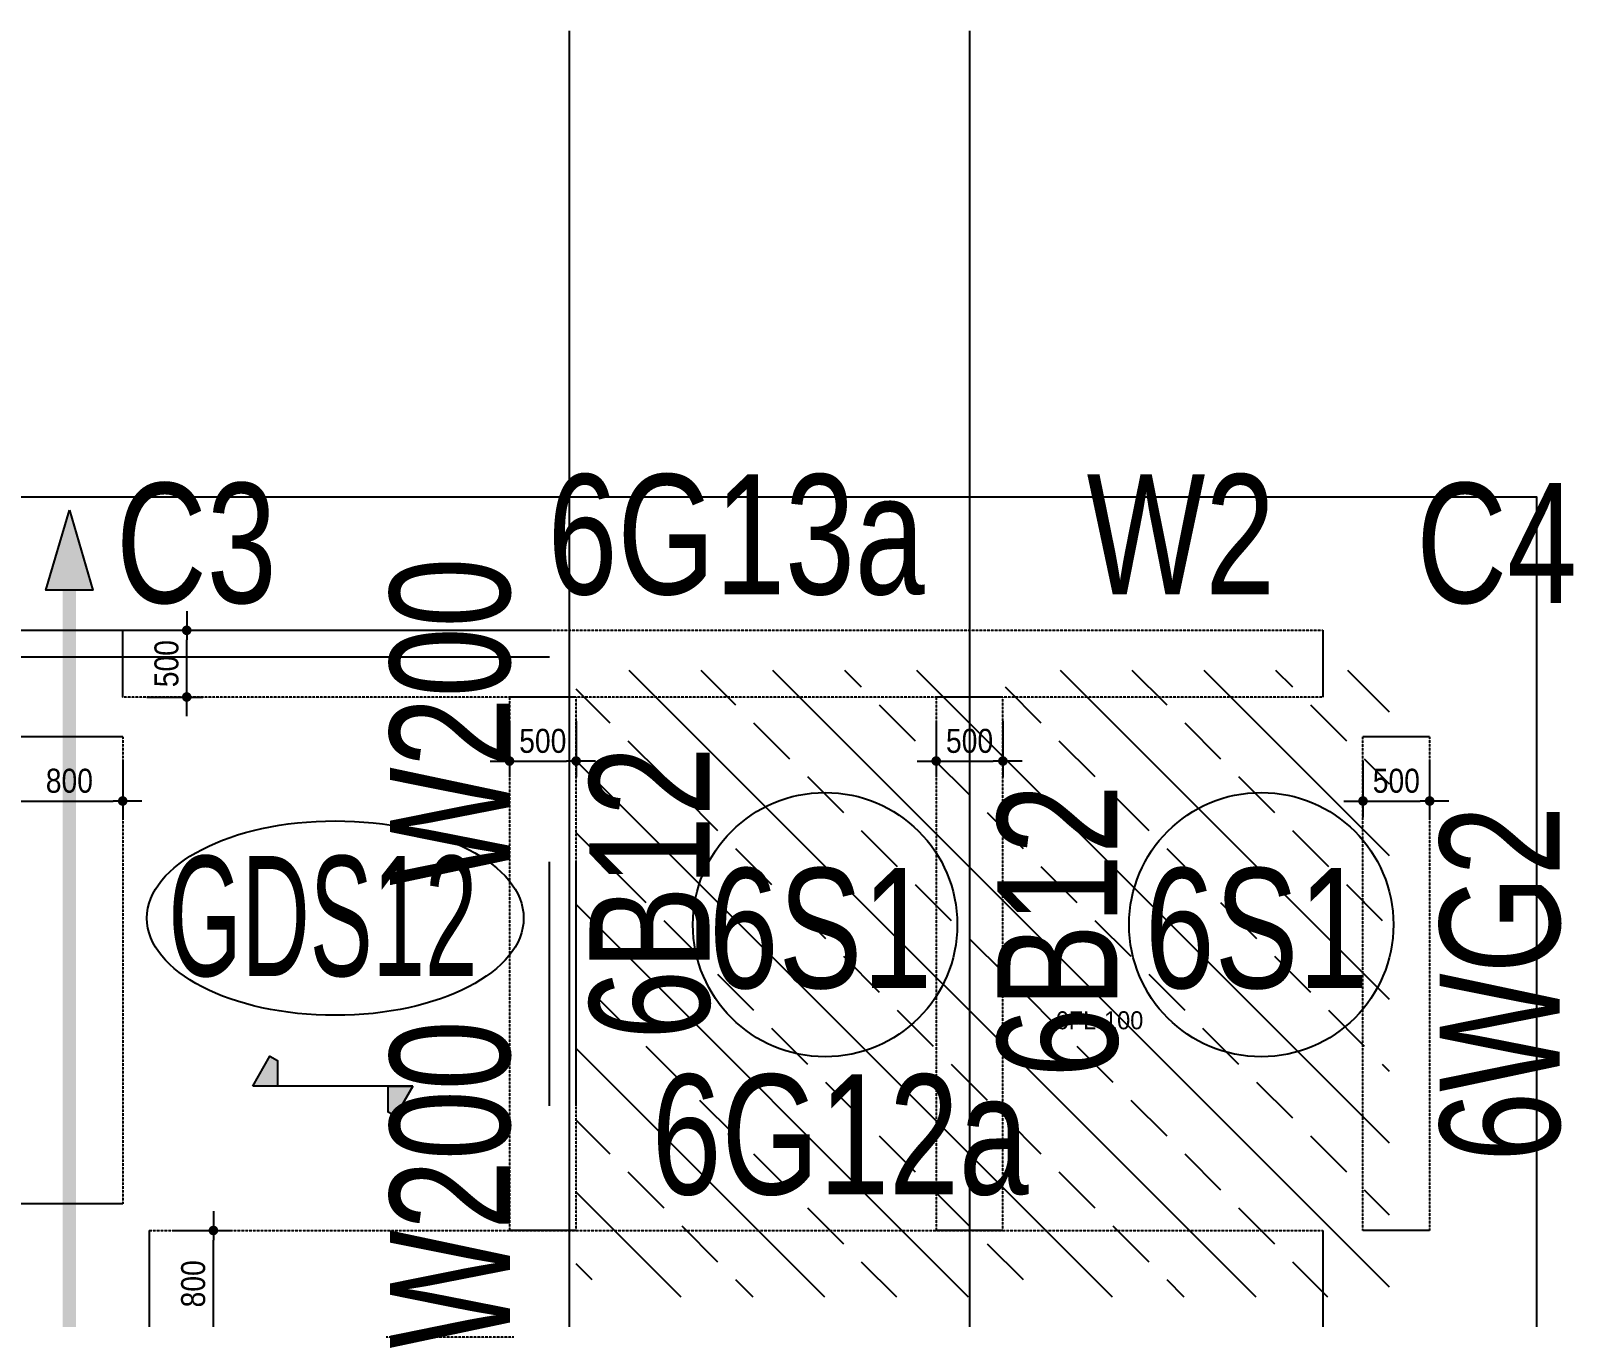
# Model space of a CAD drawing. Header units: millimetres. Extents: x -56296 to 178446, y 64950 to 153500.
# Drawn here: x 166865 to 178430, y 143855 to 153500 of the extents above; entities that cross this region are included whole.
import ezdxf
from ezdxf.enums import TextEntityAlignment as Align

# ---------------------------------------------------------------- set-up
doc = ezdxf.new("R2010")
doc.units = ezdxf.units.MM
doc.linetypes.add('HID', pattern=[2.3, 1.5, -0.8])
doc.linetypes.add('HIDDEN2', pattern=[0.1875, 0.125, -0.0625])
doc.layers.get('Defpoints').update_dxf_attribs({"color": 159})
for name, color, linetype in [('^DECK', 130, 'Continuous'), ('A-CEN', 1, 'Continuous'), ('A-HAT', 251, 'Continuous'), ('BEAM-TEXT', 4, 'Continuous'), ('COLUMN-TEXT', 2, 'Continuous'), ('DECK-PL', 4, 'Continuous'), ('DECK-SLAB', 4, 'Continuous'), ('GIRDER-TEXT', 7, 'Continuous'), ('PT', 251, 'Continuous'), ('TXT-SLAB', 6, 'Continuous'), ('WALL-TEXT', 6, 'Continuous'), ('레벨', 40, 'Continuous'), ('보(beam)', 4, 'HID'), ('보(girder)', 7, 'HID'), ('슬래브라인', 7, 'Continuous')]:
    doc.layers.add(name, color=color, linetype=linetype)
doc.layers.add('NOPLOT', color=191, linetype='Continuous', plot=False)
doc.styles.add('Gdim', font='', dxfattribs={"width": 0.9})
doc.styles.add('Gtx', font='')
doc.styles.get('Gdim').set_extended_font_data('Dotum')
doc.styles.get('Gtx').set_extended_font_data('Dotum')
doc.dimstyles.new('Gdim200', dxfattribs={"dimscale": 200, "dimtxt": 3, "dimasz": 1.2, "dimexe": 2, "dimexo": 3, "dimgap": 1, "dimtad": 1, "dimdsep": 46, "dimlunit": 6, "dimtxsty": 'Gdim', "dimblk1": '_CIDOT', "dimblk2": '_CIDOT', "dimsah": 1, "dimcen": 2.5, "dimdle": 2, "dimclrd": 1, "dimclre": 1, "dimclrt": 3, "dimazin": 2, "dimtfac": 1, "dimtix": 1, "dimtmove": 2, "dimatfit": 3, "dimldrblk": '_CIDOT', "dimfxl": 2, "dimtolj": 1, "dimtzin": 0, "dimarcsym": 0})

# ---------------------------------------------------------------- blocks, each defined once
blk = doc.blocks.new('_CIDOT')
at = {"color": 0, "linetype": 'ByBlock'}
blk.add_line((2, 0), (-1, 0), dxfattribs=at)
at = {"color": 0, "linetype": 'ByBlock', "const_width": 0.5}
blk.add_lwpolyline([(-0.25, 0, 1), (0.25, 0, 1)], format="xyb", close=True, dxfattribs=at)
blk = doc.blocks.new('*D2943')
at = {"layer": 'Defpoints', "color": 155, "lineweight": -2, "transparency": 16777216}
for p, q in [((-1725, 800), (-1305, 800)), ((-1425, 72), (-1425, 728)), ((-1725, 0), (-1305, 0))]:
    blk.add_line(p, q, dxfattribs=at)
at = {"layer": 'Defpoints', "color": 0, "transparency": 16777216}
for p in [(-1905, 800), (-1425, 800), (-1905, 0)]:
    blk.add_point(p, dxfattribs=at)
at = {"layer": 'Defpoints', "color": 155, "lineweight": -2, "transparency": 16777216, "xscale": 71.99999999999994, "yscale": 71.99999999999994, "zscale": 71.99999999999994}
for p, rotation in [((-1425, 800), 90), ((-1425, 0), 270)]:
    blk.add_blockref('_CIDOT', p, dxfattribs=dict(at, rotation=rotation))
at = {"layer": 'Defpoints', "color": 3, "transparency": 16777216, "insert": (-1576, 400), "char_height": 180, "attachment_point": 5, "rotation": 90, "style": 'Gdim'}
blk.add_mtext('\\A1;{\\C155;800}', dxfattribs=at)
blk = doc.blocks.new('*D2947')
at = {"layer": 'Defpoints', "color": 155, "lineweight": -2, "transparency": 16777216}
for p, q in [((-1725, 650), (-1305, 650)), ((-1425, 222), (-1425, 578)), ((-1725, 150), (-1305, 150))]:
    blk.add_line(p, q, dxfattribs=at)
at = {"layer": 'Defpoints', "color": 0, "transparency": 16777216}
for p in [(-1905, 650), (-1425, 650), (-1905, 150)]:
    blk.add_point(p, dxfattribs=at)
at = {"layer": 'Defpoints', "color": 155, "lineweight": -2, "transparency": 16777216, "xscale": 71.99999999999994, "yscale": 71.99999999999994, "zscale": 71.99999999999994}
for p, rotation in [((-1425, 650), 90), ((-1425, 150), 270)]:
    blk.add_blockref('_CIDOT', p, dxfattribs=dict(at, rotation=rotation))
at = {"layer": 'Defpoints', "color": 3, "transparency": 16777216, "insert": (-1576, 400), "char_height": 180, "attachment_point": 5, "rotation": 90, "style": 'Gdim'}
blk.add_mtext('\\A1;{\\C155;500}', dxfattribs=at)
blk = doc.blocks.new('*D2955')
at = {"layer": 'Defpoints', "color": 155, "lineweight": -2, "transparency": 16777216}
for p, q in [((-1825, 800), (-1405, 800)), ((-1525, 72), (-1525, 728)), ((-1825, 0), (-1405, 0))]:
    blk.add_line(p, q, dxfattribs=at)
at = {"layer": 'Defpoints', "color": 0, "transparency": 16777216}
for p in [(-2005, 800), (-1525, 800), (-2005, 0)]:
    blk.add_point(p, dxfattribs=at)
at = {"layer": 'Defpoints', "color": 155, "lineweight": -2, "transparency": 16777216, "xscale": 71.99999999999994, "yscale": 71.99999999999994, "zscale": 71.99999999999994}
for p, rotation in [((-1525, 800), 90), ((-1525, 0), 270)]:
    blk.add_blockref('_CIDOT', p, dxfattribs=dict(at, rotation=rotation))
at = {"layer": 'Defpoints', "color": 3, "transparency": 16777216, "insert": (-1676, 400), "char_height": 180, "attachment_point": 5, "rotation": 90, "style": 'Gdim'}
blk.add_mtext('\\A1;{\\C155;800}', dxfattribs=at)
blk = doc.blocks.new('*D2987')
at = {"layer": 'Defpoints', "color": 155, "lineweight": -2, "transparency": 16777216}
for p, q in [((-1725, 650), (-1305, 650)), ((-1425, 222), (-1425, 578)), ((-1725, 150), (-1305, 150))]:
    blk.add_line(p, q, dxfattribs=at)
at = {"layer": 'Defpoints', "color": 0, "transparency": 16777216}
for p in [(-1905, 650), (-1425, 650), (-1905, 150)]:
    blk.add_point(p, dxfattribs=at)
at = {"layer": 'Defpoints', "color": 155, "lineweight": -2, "transparency": 16777216, "xscale": 71.99999999999994, "yscale": 71.99999999999994, "zscale": 71.99999999999994}
for p, rotation in [((-1425, 650), 90), ((-1425, 150), 270)]:
    blk.add_blockref('_CIDOT', p, dxfattribs=dict(at, rotation=rotation))
at = {"layer": 'Defpoints', "color": 3, "transparency": 16777216, "insert": (-1576, 400), "char_height": 180, "attachment_point": 5, "rotation": 90, "style": 'Gdim'}
blk.add_mtext('\\A1;{\\C155;500}', dxfattribs=at)
blk = doc.blocks.new('*D2975')
at = {"layer": 'Defpoints', "color": 155, "lineweight": -2, "transparency": 16777216}
for p, q in [((-888, 550), (-468, 550)), ((-588, 122), (-588, 478)), ((-888, 50), (-468, 50))]:
    blk.add_line(p, q, dxfattribs=at)
at = {"layer": 'Defpoints', "color": 0, "transparency": 16777216}
for p in [(-1068, 550), (-588, 550), (-1068, 50)]:
    blk.add_point(p, dxfattribs=at)
at = {"layer": 'Defpoints', "color": 155, "lineweight": -2, "transparency": 16777216, "xscale": 71.99999999999994, "yscale": 71.99999999999994, "zscale": 71.99999999999994}
for p, rotation in [((-588, 550), 90), ((-588, 50), 270)]:
    blk.add_blockref('_CIDOT', p, dxfattribs=dict(at, rotation=rotation))
at = {"layer": 'Defpoints', "color": 3, "transparency": 16777216, "insert": (-738, 300), "char_height": 180, "attachment_point": 5, "rotation": 90, "style": 'Gdim'}
blk.add_mtext('\\A1;{\\C155;500}', dxfattribs=at)
blk = doc.blocks.new('A$C58C40D4B')
at = {"layer": 'DECK-PL'}
for points in [[(600, 2), (471, 228), (415, 196), (415, 2)], [(-600, 2), (-471, -223), (-415, -192), (-415, 2)]]:
    blk.add_hatch(color=256, dxfattribs=at).paths.add_polyline_path(points)
blk.add_line((-600, 2), (600, 2), dxfattribs=at)
for points in [[(600, 2), (471, 228), (415, 196), (415, 2), (415, 2), (471, 2), (600, 2)], [(-600, 2), (-471, -223), (-415, -192), (-415, 2), (-415, 2), (-471, 2), (-600, 2)]]:
    blk.add_lwpolyline(points, dxfattribs=at)
blk = doc.blocks.new('*D2957')
at = {"layer": 'Defpoints', "color": 155, "lineweight": -2, "transparency": 16777216}
for p, q in [((-888, 550), (-468, 550)), ((-588, 122), (-588, 478)), ((-888, 50), (-468, 50))]:
    blk.add_line(p, q, dxfattribs=at)
at = {"layer": 'Defpoints', "color": 0, "transparency": 16777216}
for p in [(-1068, 550), (-588, 550), (-1068, 50)]:
    blk.add_point(p, dxfattribs=at)
at = {"layer": 'Defpoints', "color": 155, "lineweight": -2, "transparency": 16777216, "xscale": 71.99999999999994, "yscale": 71.99999999999994, "zscale": 71.99999999999994}
for p, rotation in [((-588, 550), 90), ((-588, 50), 270)]:
    blk.add_blockref('_CIDOT', p, dxfattribs=dict(at, rotation=rotation))
at = {"layer": 'Defpoints', "color": 3, "transparency": 16777216, "insert": (-738, 300), "char_height": 180, "attachment_point": 5, "rotation": 90, "style": 'Gdim'}
blk.add_mtext('\\A1;{\\C155;500}', dxfattribs=at)
blk = doc.blocks.new('*U2944')
at = {"layer": 'Defpoints'}
for p, q in [((-1905.451, 800), (-1905.451, 0)), ((6894.549, 800), (6894.549, 0))]:
    blk.add_line(p, q, dxfattribs=at)
at = {"layer": '보(girder)'}
for p, q in [((-1905.451, 800), (6894.549, 800)), ((6894.549, 0), (-1905.451, 0))]:
    blk.add_line(p, q, dxfattribs=at)
at = {"layer": 'Defpoints'}
dim = blk.add_linear_dim(base=(-1425.451, 800), p1=(-1905.451, 0), p2=(-1905.451, 800), angle=90, text='{\\C155;<>}', dimstyle='Gdim200', override={"dimscale": 60, "dimzin": 8, "dimclrd": 155, "dimclre": 155}, dxfattribs=at)
dim.commit()
dim.dimension.update_dxf_attribs({"geometry": '*D2943', "text_midpoint": (-1575.573, 400)})
blk = doc.blocks.new('*U2948')
at = {"layer": 'Defpoints'}
for p, q in [((-1905.451, 650), (-1905.451, 150)), ((7094.549, 650), (7094.549, 150))]:
    blk.add_line(p, q, dxfattribs=at)
at = {"layer": '보(girder)'}
for p, q in [((-1905.451, 650), (7094.549, 650)), ((7094.549, 150), (-1905.451, 150))]:
    blk.add_line(p, q, dxfattribs=at)
at = {"layer": 'Defpoints'}
dim = blk.add_linear_dim(base=(-1425.451, 650), p1=(-1905.451, 150), p2=(-1905.451, 650), angle=90, text='{\\C155;<>}', dimstyle='Gdim200', override={"dimscale": 60, "dimzin": 8, "dimclrd": 155, "dimclre": 155}, dxfattribs=at)
dim.commit()
dim.dimension.update_dxf_attribs({"geometry": '*D2947', "text_midpoint": (-1575.573, 400)})
blk = doc.blocks.new('*U2956')
at = {"layer": 'Defpoints'}
for p, q in [((-2005.451, 800), (-2005.451, 0)), ((1494.549, 800), (1494.549, 0))]:
    blk.add_line(p, q, dxfattribs=at)
at = {"layer": '보(girder)'}
for p, q in [((-2005.451, 800), (1494.549, 800)), ((1494.549, 0), (-2005.451, 0))]:
    blk.add_line(p, q, dxfattribs=at)
at = {"layer": 'Defpoints'}
dim = blk.add_linear_dim(base=(-1525.451, 800), p1=(-2005.451, 0), p2=(-2005.451, 800), angle=90, text='{\\C155;<>}', dimstyle='Gdim200', override={"dimscale": 60, "dimzin": 8, "dimclrd": 155, "dimclre": 155}, dxfattribs=at)
dim.commit()
dim.dimension.update_dxf_attribs({"geometry": '*D2955', "text_midpoint": (-1675.573, 400)})
blk = doc.blocks.new('*U2988')
at = {"layer": 'Defpoints'}
for p, q in [((-1905.451, 650), (-1905.451, 150)), ((1794.548, 650), (1794.548, 150))]:
    blk.add_line(p, q, dxfattribs=at)
at = {"layer": '보(girder)'}
for p, q in [((-1905.451, 650), (1794.548, 650)), ((1794.548, 150), (-1905.451, 150))]:
    blk.add_line(p, q, dxfattribs=at)
at = {"layer": 'Defpoints'}
dim = blk.add_linear_dim(base=(-1425.451, 650), p1=(-1905.451, 150), p2=(-1905.451, 650), angle=90, text='{\\C155;<>}', dimstyle='Gdim200', override={"dimscale": 60, "dimzin": 8, "dimclrd": 155, "dimclre": 155}, dxfattribs=at)
dim.commit()
dim.dimension.update_dxf_attribs({"geometry": '*D2987', "text_midpoint": (-1575.573, 400)})
blk = doc.blocks.new('*U2976')
at = {"layer": 'Defpoints'}
for p, q in [((-1067.879, 550), (-1067.879, 50)), ((2932.121, 550), (2932.121, 50))]:
    blk.add_line(p, q, dxfattribs=at)
at = {"layer": '보(beam)'}
for p, q in [((2932.121, 550), (-1067.879, 550)), ((-1067.879, 50), (2932.121, 50))]:
    blk.add_line(p, q, dxfattribs=at)
at = {"layer": 'Defpoints'}
dim = blk.add_linear_dim(base=(-587.879, 550), p1=(-1067.879, 50), p2=(-1067.879, 550), angle=90, text='{\\C155;<>}', dimstyle='Gdim200', override={"dimscale": 60, "dimzin": 8, "dimclrd": 155, "dimclre": 155}, dxfattribs=at)
dim.commit()
dim.dimension.update_dxf_attribs({"geometry": '*D2975', "text_midpoint": (-738.001, 300)})
blk = doc.blocks.new('*U2958')
at = {"layer": 'Defpoints'}
for p, q in [((-1067.879, 550), (-1067.879, 50)), ((2932.121, 550), (2932.121, 50))]:
    blk.add_line(p, q, dxfattribs=at)
at = {"layer": '보(beam)'}
for p, q in [((2932.121, 550), (-1067.879, 550)), ((-1067.879, 50), (2932.121, 50))]:
    blk.add_line(p, q, dxfattribs=at)
at = {"layer": 'Defpoints'}
dim = blk.add_linear_dim(base=(-587.879, 550), p1=(-1067.879, 50), p2=(-1067.879, 550), angle=90, text='{\\C155;<>}', dimstyle='Gdim200', override={"dimscale": 60, "dimzin": 8, "dimclrd": 155, "dimclre": 155}, dxfattribs=at)
dim.commit()
dim.dimension.update_dxf_attribs({"geometry": '*D2957', "text_midpoint": (-738.001, 300)})

msp = doc.modelspace()

# ---------------------------------------------------------------- hatches: boundary and pattern name
at = {"layer": 'A-HAT'}
h = msp.add_hatch(dxfattribs=at)
h.set_pattern_fill('ANSI33', color=256, scale=120, angle=90)
h.paths.add_polyline_path([(170954, 144005), (177054, 144005), (177054, 148705), (170954, 148705)])
at = {"layer": 'PT'}
h = msp.add_hatch(color=256, dxfattribs=at)
h.dxf.hatch_style = 1
h.paths.add_polyline_path([(167154, 149905), (167330, 149305), (166977, 149305)])

# ---------------------------------------------------------------- linework, layer by layer
at = {"layer": '^DECK', "color": 0}
for centre in [(172821, 146798), (176091, 146798)]:
    msp.add_circle(centre, 991, dxfattribs=at)
msp.add_ellipse((169148, 146847), major_axis=(1412, 0), ratio=0.516176, dxfattribs=at)
at = {"layer": 'A-CEN'}
for p, q in [((170904, 135705), (170904, 153500)), ((173904, 153500), (173904, 134666))]:
    msp.add_line(p, q, dxfattribs=at)
at = {"layer": 'NOPLOT', "elevation": 0}
msp.add_lwpolyline([(166154, 150005), (178154, 150005), (178154, 122185), (166154, 122185)], close=True, dxfattribs=at)
at = {"layer": 'PT', "elevation": 0}
msp.add_lwpolyline([(167154, 149905), (167330, 149305), (166977, 149305)], close=True, dxfattribs=at)
at = {"layer": 'PT', "linetype": 'HIDDEN2', "ltscale": 10, "const_width": 100}
msp.add_lwpolyline([(167154, 149305), (167154, 106905)], dxfattribs=at)
at = {"layer": '슬래브라인'}
for p, q in [((98754, 149005), (170754, 149005)), ((98754, 148805), (170754, 148805)), ((170754, 145440), (170754, 147270)), ((170954, 145440), (170954, 147270))]:
    msp.add_line(p, q, dxfattribs=at)

# ---------------------------------------------------------------- block references
at = {"layer": 'DECK-PL', "xscale": -1}
msp.add_blockref('A$C58C40D4B', (169129, 145584), dxfattribs=at)
at = {"layer": '보(beam)', "rotation": 270}
for name, p in [('*U2976', (170404, 147437)), ('*U2958', (173604, 147437))]:
    msp.add_blockref(name, p, dxfattribs=at)
at = {"layer": '보(girder)'}
for name, p in [('*U2948', (169459, 148355)), ('*U2944', (169659, 143705))]:
    msp.add_blockref(name, p, dxfattribs=at)
at = {"layer": '보(girder)', "rotation": 270}
for name, p in [('*U2956', (166754, 146200)), ('*U2988', (176704, 146300))]:
    msp.add_blockref(name, p, dxfattribs=at)

# ---------------------------------------------------------------- texts
at = {"layer": 'BEAM-TEXT', "style": 'Gtx', "width": 0.8}
msp.add_text('6B12', height=900, rotation=90, dxfattribs=at).set_placement((171054, 147035), align=Align.TOP_CENTER)
msp.add_text('6B12', height=900, rotation=90, dxfattribs=at).set_placement((175283, 146751), align=Align.BOTTOM_CENTER)
at = {"layer": 'COLUMN-TEXT', "color": 3, "style": 'Gtx', "width": 0.8}
msp.add_text('C3', height=900, dxfattribs=at).set_placement((167504, 150110), align=Align.TOP_LEFT)
at = {"layer": 'COLUMN-TEXT', "color": 1, "style": 'Gtx', "width": 0.8}
msp.add_text('C4', height=900, dxfattribs=at).set_placement((177254, 150110), align=Align.TOP_LEFT)
at = {"layer": 'DECK-SLAB', "style": 'Gtx', "width": 0.6}
msp.add_text('GDS12', height=900, dxfattribs=at).set_placement((167897, 146413, 0))
at = {"layer": 'GIRDER-TEXT', "style": 'Gtx', "width": 0.8}
for s, p in [('6G13a', (172154, 149005)), ('6G12a', (172934, 144505))]:
    msp.add_text(s, height=900, dxfattribs=at).set_placement(p, align=Align.BOTTOM_CENTER)
msp.add_text('6WG2', height=900, rotation=90, dxfattribs=at).set_placement((178600, 146355), align=Align.BOTTOM_CENTER)
at = {"layer": 'TXT-SLAB', "style": 'Gtx', "width": 0.8}
for p in [(171948, 146322), (175218, 146322)]:
    msp.add_text('6S1', height=900, dxfattribs=at).set_placement(p)
at = {"layer": 'WALL-TEXT', "style": 'Gtx', "width": 0.8}
msp.add_text('W2', height=900, dxfattribs=at).set_placement((175489, 149005, 0), align=Align.BOTTOM_CENTER)
for p in [(170727, 148320), (170727, 144850)]:
    msp.add_text('W200', height=900, rotation=90, dxfattribs=at).set_placement(p, align=Align.BOTTOM_CENTER)
at = {"layer": '레벨', "style": 'Gtx'}
msp.add_text('6FL-100', height=135, dxfattribs=at).set_placement((174878, 146081), align=Align.MIDDLE_CENTER)

doc.saveas('drawing.dxf')
